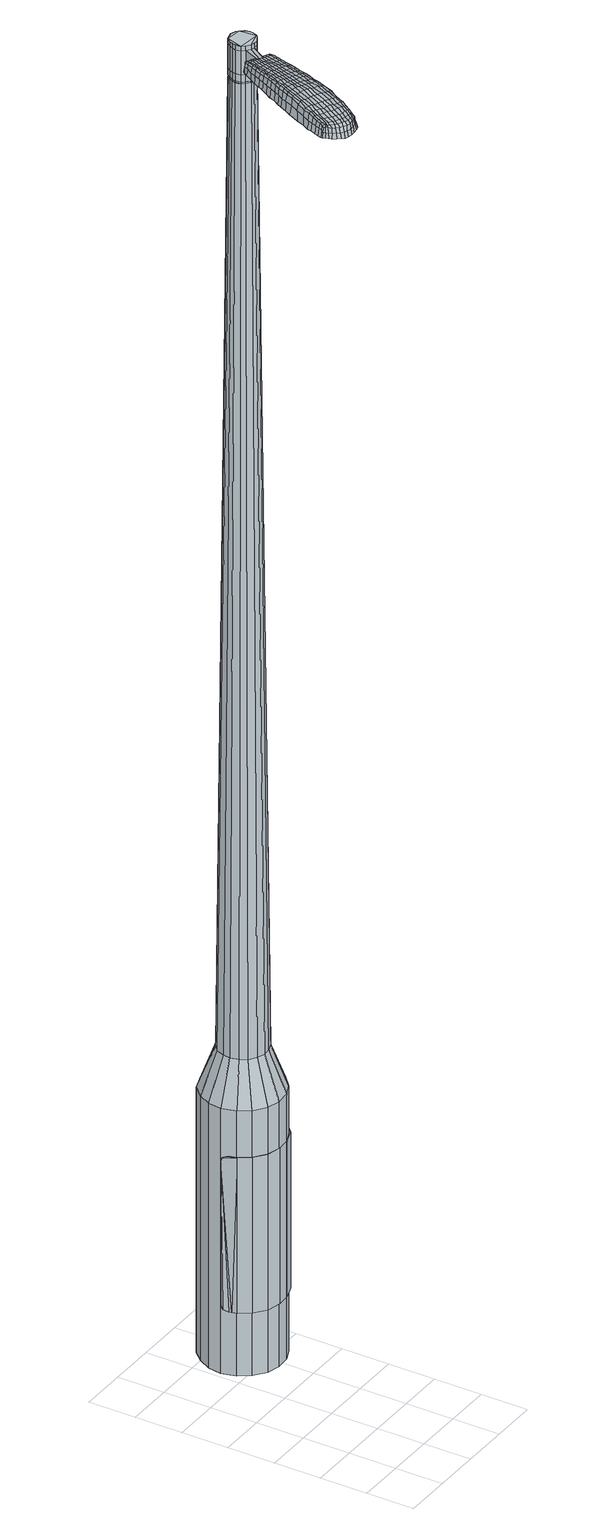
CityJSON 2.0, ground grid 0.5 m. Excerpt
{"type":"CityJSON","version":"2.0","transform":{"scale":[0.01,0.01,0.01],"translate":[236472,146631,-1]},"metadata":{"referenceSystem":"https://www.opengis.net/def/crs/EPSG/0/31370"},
"CityObjects":{
"object1":{"type":"GenericCityObject","attributes":{"cluster":518,"mean_distance_to_centroid":0.0949,"new_centroid_x":236472.98,"new_centroid_y":146633.28,"mean_distance_to_camera":7.03,"H1":21.73,"H2":61.07,"Z_final":113.02,"cluster2":-1,"proj_x":236467.2,"proj_y":146630.41,"id_line":33892,"bearing_l":333.64,"distance":6.45,"orientation":"right","G_obj":243.64},"geometry":[{"type":"MultiSurface","lod":"2","boundaries":[[[0,1,2,3]],[[1,4,5,2]],[[4,6,7,5]],[[6,8,9,7]],[[8,10,11,9]],[[10,12,13,11]],[[12,14,15,13]],[[14,16,17,15]],[[16,18,19,17]],[[18,20,21,19]],[[20,22,23,21]],[[22,24,25,23]],[[24,26,27,25]],[[26,28,29,27]],[[28,30,31,29]],[[30,32,33,31]],[[32,34,35,33]],[[34,0,3,35]],[[36,37,38,39]],[[38,40,41,42]],[[41,43,42]],[[42,44,45,46]],[[45,47,46]],[[46,48,49,50]],[[49,51,50]],[[42,46,50,38]],[[50,52,39,38]],[[53,36,39]],[[2,5,7,35]],[[7,9,11,15]],[[11,13,15]],[[15,17,19,23]],[[19,21,23]],[[23,25,27,31]],[[27,29,31]],[[15,23,31,7]],[[31,33,35,7]],[[3,2,35]],[[1,0,54,55]],[[0,34,56,54]],[[34,32,57,56]],[[32,30,58,57]],[[30,28,59,58]],[[28,26,60,59]],[[26,24,61,60]],[[24,22,62,61]],[[22,20,63,62]],[[20,18,64,63]],[[18,16,65,64]],[[16,14,66,65]],[[14,12,67,66]],[[12,10,68,67]],[[10,8,69,68]],[[8,6,70,69]],[[6,4,71,70]],[[4,1,55,71]],[[55,54,72,73]],[[54,56,74,72]],[[56,57,75,74]],[[57,58,76,75]],[[58,59,77,76]],[[59,60,78,77]],[[60,61,79,78]],[[61,62,80,79]],[[62,63,81,80]],[[63,64,82,81]],[[64,65,83,82]],[[65,66,84,83]],[[66,67,85,84]],[[67,68,86,85]],[[68,69,87,86]],[[69,70,88,87]],[[70,71,89,88]],[[71,55,73,89]],[[90,91,92,73]],[[93,94,91,90]],[[95,96,94,93]],[[97,98,96,95]],[[99,100,98,97]],[[101,102,100,99]],[[79,103,102,101]],[[104,105,103,79]],[[106,107,105,104]],[[108,109,107,106]],[[110,111,109,108]],[[84,112,111,110]],[[113,114,112,84]],[[86,115,114,113]],[[87,116,115,86]],[[117,118,116,87]],[[119,120,118,117]],[[73,92,120,119]],[[121,122,123,124]],[[125,121,124,126]],[[127,125,126,128]],[[129,127,128,130]],[[131,129,130,132]],[[133,131,132,134]],[[135,133,134,136]],[[137,135,136,138]],[[139,137,138,140]],[[141,139,140,142]],[[143,141,142,144]],[[145,143,144,146]],[[147,145,146,148]],[[149,147,148,150]],[[151,149,150,152]],[[153,151,152,154]],[[72,90,73]],[[72,74,93,90]],[[74,75,95,93]],[[75,76,97,95]],[[76,77,99,97]],[[77,78,101,99]],[[78,79,101]],[[80,104,79]],[[80,81,106,104]],[[81,82,108,106]],[[82,83,110,108]],[[83,84,110]],[[85,113,84]],[[85,86,113]],[[88,117,87]],[[88,89,119,117]],[[89,73,119]],[[155,92,91]],[[156,120,92]],[[156,157,118,120]],[[157,116,118]],[[158,114,115]],[[158,112,114]],[[159,111,112]],[[159,160,109,111]],[[160,161,107,109]],[[161,162,105,107]],[[162,103,105]],[[163,102,103]],[[163,164,100,102]],[[164,165,98,100]],[[165,166,96,98]],[[166,167,94,96]],[[167,155,91,94]],[[39,52,153,168]],[[92,155,169,154]],[[53,39,168,122]],[[155,167,123,169]],[[36,53,122,121]],[[167,166,124,123]],[[37,36,121,125]],[[166,165,126,124]],[[38,37,125,127]],[[165,164,128,126]],[[40,38,127,129]],[[164,163,130,128]],[[41,40,129,131]],[[163,103,132,130]],[[43,41,131,133]],[[103,162,134,132]],[[42,43,133,135]],[[162,161,136,134]],[[44,42,135,137]],[[161,160,138,136]],[[45,44,137,139]],[[160,159,140,138]],[[47,45,139,141]],[[159,112,142,140]],[[46,47,141,143]],[[112,158,144,142]],[[48,46,143,145]],[[158,115,146,144]],[[49,48,145,147]],[[115,116,148,146]],[[51,49,147,149]],[[116,157,150,148]],[[50,51,149,151]],[[157,156,152,150]],[[52,50,151,153]],[[156,92,154,152]],[[153,154,170,171]],[[154,169,172,170]],[[169,123,173,172]],[[123,122,174,173]],[[122,168,175,174]],[[168,153,171,175]],[[176,177,178,179]],[[180,176,179,181]],[[176,180,182,183]],[[177,176,183,184]],[[185,186,187,188]],[[189,185,188,190]],[[185,189,191,192]],[[186,185,192,193]],[[194,195,196,197]],[[198,194,197,199]],[[194,198,200,201]],[[195,194,201,202]],[[203,204,205,206]],[[207,203,206,208]],[[203,207,209,210]],[[204,203,210,211]],[[212,213,214,215]],[[216,212,215,217]],[[212,216,218,219]],[[213,212,219,220]],[[221,222,223,224]],[[225,221,224,226]],[[221,225,227,228]],[[222,221,228,229]],[[230,231,232,233]],[[222,230,233,223]],[[230,222,229,234]],[[231,230,234,235]],[[236,237,238,239]],[[231,236,239,232]],[[236,231,235,240]],[[237,236,240,241]],[[242,180,181,243]],[[237,242,243,238]],[[242,237,241,244]],[[180,242,244,182]],[[245,246,247,248]],[[249,245,248,250]],[[245,249,251,252]],[[246,245,252,253]],[[254,255,256,257]],[[246,254,257,247]],[[254,246,253,258]],[[255,254,258,259]],[[260,261,262,263]],[[255,260,263,256]],[[260,255,259,264]],[[261,260,264,265]],[[266,267,268,269]],[[261,266,269,262]],[[266,261,265,270]],[[267,266,270,271]],[[272,177,184,273]],[[267,272,273,268]],[[272,267,271,274]],[[177,272,274,178]],[[275,276,277,278]],[[279,275,278,280]],[[275,279,281,282]],[[276,275,282,283]],[[284,285,286,287]],[[276,284,287,277]],[[284,276,283,288]],[[285,284,288,289]],[[290,291,292,293]],[[285,290,293,286]],[[290,285,289,294]],[[291,290,294,295]],[[296,189,190,297]],[[291,296,297,292]],[[296,291,295,298]],[[189,296,298,191]],[[299,300,301,302]],[[303,299,302,304]],[[299,303,305,306]],[[300,299,306,307]],[[308,309,310,311]],[[300,308,311,301]],[[308,300,307,312]],[[309,308,312,313]],[[314,315,316,317]],[[309,314,317,310]],[[314,309,313,318]],[[315,314,318,319]],[[320,321,322,323]],[[315,320,323,316]],[[320,315,319,324]],[[321,320,324,325]],[[326,186,193,327]],[[321,326,327,322]],[[326,321,325,328]],[[186,326,328,187]],[[329,215,214,330]],[[331,329,330,332]],[[329,331,333,334]],[[215,329,334,217]],[[335,331,332,336]],[[337,335,336,338]],[[335,337,339,340]],[[331,335,340,333]],[[341,337,338,342]],[[343,341,342,344]],[[341,343,345,346]],[[337,341,346,339]],[[347,343,344,348]],[[349,347,348,350]],[[347,349,351,352]],[[343,347,352,345]],[[353,349,350,354]],[[204,353,354,205]],[[353,204,211,355]],[[349,353,355,351]],[[356,357,202,201]],[[358,356,201,200]],[[356,358,359,360]],[[357,356,360,361]],[[362,363,361,360]],[[364,362,360,359]],[[362,364,365,366]],[[363,362,366,367]],[[368,369,367,366]],[[370,368,366,365]],[[368,370,371,372]],[[369,368,372,373]],[[374,375,373,372]],[[376,374,372,371]],[[374,376,209,207]],[[375,374,207,208]],[[377,378,379,380]],[[279,377,380,281]],[[377,279,280,381]],[[378,377,381,382]],[[383,198,199,384]],[[378,383,384,379]],[[383,378,382,385]],[[198,383,385,200]],[[386,387,388,389]],[[225,386,389,227]],[[386,225,226,390]],[[387,386,390,391]],[[392,393,394,395]],[[387,392,395,388]],[[392,387,391,396]],[[393,392,396,397]],[[398,195,202,399]],[[393,398,399,394]],[[398,393,397,400]],[[195,398,400,196]],[[401,402,403,404]],[[183,401,404,184]],[[401,183,182,405]],[[402,401,405,406]],[[407,408,409,410]],[[402,407,410,403]],[[407,402,406,411]],[[408,407,411,412]],[[413,206,205,414]],[[408,413,414,409]],[[413,408,412,415]],[[206,413,415,208]],[[416,417,418,419]],[[188,416,419,190]],[[416,188,187,420]],[[417,416,420,421]],[[422,210,209,423]],[[417,422,423,418]],[[422,417,421,424]],[[210,422,424,211]],[[425,426,427,428]],[[303,425,428,305]],[[425,303,304,429]],[[426,425,429,430]],[[431,216,217,432]],[[426,431,432,427]],[[431,426,430,433]],[[216,431,433,218]],[[434,435,436,437]],[[249,434,437,251]],[[434,249,250,438]],[[435,434,438,439]],[[440,441,442,443]],[[435,440,443,436]],[[440,435,439,444]],[[441,440,444,445]],[[446,213,220,447]],[[441,446,447,442]],[[446,441,445,448]],[[213,446,448,214]],[[449,450,439,438]],[[248,449,438,250]],[[449,248,247,451]],[[450,449,451,452]],[[453,454,445,444]],[[450,453,444,439]],[[453,450,452,455]],[[454,453,455,456]],[[457,330,214,448]],[[454,457,448,445]],[[457,454,456,458]],[[330,457,458,332]],[[459,460,461,462]],[[306,459,462,307]],[[459,306,305,428]],[[460,459,428,427]],[[463,334,333,464]],[[460,463,464,461]],[[463,460,427,432]],[[334,463,432,217]],[[465,466,452,451]],[[257,465,451,247]],[[465,257,256,467]],[[466,465,467,468]],[[469,470,456,455]],[[466,469,455,452]],[[469,466,468,471]],[[470,469,471,472]],[[473,336,332,458]],[[470,473,458,456]],[[473,470,472,474]],[[336,473,474,338]],[[475,476,477,478]],[[312,475,478,313]],[[475,312,307,462]],[[476,475,462,461]],[[479,340,339,480]],[[476,479,480,477]],[[479,476,461,464]],[[340,479,464,333]],[[481,482,468,467]],[[263,481,467,256]],[[481,263,262,483]],[[482,481,483,484]],[[485,486,472,471]],[[482,485,471,468]],[[485,482,484,487]],[[486,485,487,488]],[[489,342,338,474]],[[486,489,474,472]],[[489,486,488,490]],[[342,489,490,344]],[[491,492,493,494]],[[318,491,494,319]],[[491,318,313,478]],[[492,491,478,477]],[[495,346,345,496]],[[492,495,496,493]],[[495,492,477,480]],[[346,495,480,339]],[[497,498,484,483]],[[269,497,483,262]],[[497,269,268,499]],[[498,497,499,500]],[[501,502,488,487]],[[498,501,487,484]],[[501,498,500,503]],[[502,501,503,504]],[[505,348,344,490]],[[502,505,490,488]],[[505,502,504,506]],[[348,505,506,350]],[[507,508,509,510]],[[324,507,510,325]],[[507,324,319,494]],[[508,507,494,493]],[[511,352,351,512]],[[508,511,512,509]],[[511,508,493,496]],[[352,511,496,345]],[[513,514,500,499]],[[273,513,499,268]],[[513,273,184,404]],[[514,513,404,403]],[[515,516,504,503]],[[514,515,503,500]],[[515,514,403,410]],[[516,515,410,409]],[[517,354,350,506]],[[516,517,506,504]],[[517,516,409,414]],[[354,517,414,205]],[[518,519,421,420]],[[328,518,420,187]],[[518,328,325,510]],[[519,518,510,509]],[[520,355,211,424]],[[519,520,424,421]],[[520,519,509,512]],[[355,520,512,351]],[[521,522,382,381]],[[278,521,381,280]],[[521,278,277,523]],[[522,521,523,524]],[[525,358,200,385]],[[522,525,385,382]],[[525,522,524,526]],[[358,525,526,359]],[[527,528,529,530]],[[228,527,530,229]],[[527,228,227,389]],[[528,527,389,388]],[[531,532,533,534]],[[528,531,534,529]],[[531,528,388,395]],[[532,531,395,394]],[[535,357,361,536]],[[532,535,536,533]],[[535,532,394,399]],[[357,535,399,202]],[[537,538,524,523]],[[287,537,523,277]],[[537,287,286,539]],[[538,537,539,540]],[[541,364,359,526]],[[538,541,526,524]],[[541,538,540,542]],[[364,541,542,365]],[[543,544,545,546]],[[234,543,546,235]],[[543,234,229,530]],[[544,543,530,529]],[[547,548,549,550]],[[544,547,550,545]],[[547,544,529,534]],[[548,547,534,533]],[[551,363,367,552]],[[548,551,552,549]],[[551,548,533,536]],[[363,551,536,361]],[[553,554,540,539]],[[293,553,539,286]],[[553,293,292,555]],[[554,553,555,556]],[[557,370,365,542]],[[554,557,542,540]],[[557,554,556,558]],[[370,557,558,371]],[[559,560,561,562]],[[240,559,562,241]],[[559,240,235,546]],[[560,559,546,545]],[[563,564,565,566]],[[560,563,566,561]],[[563,560,545,550]],[[564,563,550,549]],[[567,369,373,568]],[[564,567,568,565]],[[567,564,549,552]],[[369,567,552,367]],[[569,570,556,555]],[[297,569,555,292]],[[569,297,190,419]],[[570,569,419,418]],[[571,376,371,558]],[[570,571,558,556]],[[571,570,418,423]],[[376,571,423,209]],[[572,573,406,405]],[[244,572,405,182]],[[572,244,241,562]],[[573,572,562,561]],[[574,575,412,411]],[[573,574,411,406]],[[574,573,561,566]],[[575,574,566,565]],[[576,375,208,415]],[[575,576,415,412]],[[576,575,565,568]],[[375,576,568,373]],[[577,578,579,580]],[[580,579,581,582]],[[583,581,579,584]],[[584,579,578,585]],[[586,587,588,589]],[[589,588,590,591]],[[592,590,588,593]],[[593,588,587,594]],[[595,596,597,598]],[[598,597,599,600]],[[601,599,597,602]],[[602,597,596,603]],[[604,605,606,607]],[[607,606,608,609]],[[610,608,606,611]],[[611,606,605,612]],[[613,614,615,616]],[[616,615,617,618]],[[619,617,615,620]],[[620,615,614,621]],[[622,623,624,625]],[[625,624,626,627]],[[628,626,624,629]],[[629,624,623,630]],[[631,632,633,634]],[[634,633,623,622]],[[630,623,633,635]],[[635,633,632,636]],[[637,638,639,640]],[[640,639,632,631]],[[636,632,639,641]],[[641,639,638,642]],[[582,581,643,644]],[[644,643,638,637]],[[642,638,643,645]],[[645,643,581,583]],[[646,647,648,649]],[[649,648,650,651]],[[652,650,648,653]],[[653,648,647,654]],[[655,656,657,658]],[[658,657,647,646]],[[654,647,657,659]],[[659,657,656,660]],[[661,662,663,664]],[[664,663,656,655]],[[660,656,663,665]],[[665,663,662,666]],[[667,668,669,670]],[[670,669,662,661]],[[666,662,669,671]],[[671,669,668,672]],[[585,578,673,674]],[[674,673,668,667]],[[672,668,673,675]],[[675,673,578,577]],[[676,677,678,679]],[[679,678,680,681]],[[682,680,678,683]],[[683,678,677,684]],[[685,686,687,688]],[[688,687,677,676]],[[684,677,687,689]],[[689,687,686,690]],[[691,692,693,694]],[[694,693,686,685]],[[690,686,693,695]],[[695,693,692,696]],[[591,590,697,698]],[[698,697,692,691]],[[696,692,697,699]],[[699,697,590,592]],[[700,701,702,703]],[[703,702,704,705]],[[706,704,702,707]],[[707,702,701,708]],[[709,710,711,712]],[[712,711,701,700]],[[708,701,711,713]],[[713,711,710,714]],[[715,716,717,718]],[[718,717,710,709]],[[714,710,717,719]],[[719,717,716,720]],[[721,722,723,724]],[[724,723,716,715]],[[720,716,723,725]],[[725,723,722,726]],[[594,587,727,728]],[[728,727,722,721]],[[726,722,727,729]],[[729,727,587,586]],[[613,616,730,731]],[[731,730,732,733]],[[734,732,730,735]],[[735,730,616,618]],[[733,732,736,737]],[[737,736,738,739]],[[740,738,736,741]],[[741,736,732,734]],[[739,738,742,743]],[[743,742,744,745]],[[746,744,742,747]],[[747,742,738,740]],[[745,744,748,749]],[[749,748,750,751]],[[752,750,748,753]],[[753,748,744,746]],[[751,750,754,755]],[[755,754,605,604]],[[612,605,754,756]],[[756,754,750,752]],[[603,757,758,602]],[[602,758,759,601]],[[760,759,758,761]],[[761,758,757,762]],[[762,763,764,761]],[[761,764,765,760]],[[766,765,764,767]],[[767,764,763,768]],[[768,769,770,767]],[[767,770,771,766]],[[772,771,770,773]],[[773,770,769,774]],[[774,775,776,773]],[[773,776,777,772]],[[610,777,776,608]],[[608,776,775,609]],[[778,779,780,781]],[[781,780,680,682]],[[681,680,780,782]],[[782,780,779,783]],[[600,599,784,785]],[[785,784,779,778]],[[783,779,784,786]],[[786,784,599,601]],[[787,788,789,790]],[[790,789,626,628]],[[627,626,789,791]],[[791,789,788,792]],[[793,794,795,796]],[[796,795,788,787]],[[792,788,795,797]],[[797,795,794,798]],[[603,596,799,800]],[[800,799,794,793]],[[798,794,799,801]],[[801,799,596,595]],[[802,803,804,805]],[[805,804,584,585]],[[583,584,804,806]],[[806,804,803,807]],[[808,809,810,811]],[[811,810,803,802]],[[807,803,810,812]],[[812,810,809,813]],[[604,607,814,815]],[[815,814,809,808]],[[813,809,814,816]],[[816,814,607,609]],[[817,818,819,820]],[[820,819,589,591]],[[586,589,819,821]],[[821,819,818,822]],[[610,611,823,824]],[[824,823,818,817]],[[822,818,823,825]],[[825,823,611,612]],[[826,827,828,829]],[[829,828,704,706]],[[704,828,705]],[[705,828,827,830]],[[618,617,831,832]],[[832,831,827,826]],[[830,827,831,833]],[[833,831,617,619]],[[834,835,836,652]],[[836,650,652]],[[651,650,836,837]],[[837,836,835,838]],[[839,840,841,842]],[[842,841,835,834]],[[838,835,841,843]],[[843,841,840,844]],[[621,614,845,846]],[[846,845,840,839]],[[844,840,845,847]],[[847,845,614,613]],[[838,848,849,837]],[[837,849,649,651]],[[646,649,849,850]],[[850,849,848,851]],[[844,852,853,843]],[[843,853,848,838]],[[851,848,853,854]],[[854,853,852,855]],[[613,731,856,847]],[[847,856,852,844]],[[855,852,856,857]],[[857,856,731,733]],[[858,859,860,861]],[[861,860,707,708]],[[706,707,860,829]],[[829,860,859,826]],[[734,735,862,863]],[[863,862,859,858]],[[826,859,862,832]],[[832,862,735,618]],[[851,864,865,850]],[[850,865,658,646]],[[655,658,865,866]],[[866,865,864,867]],[[855,868,869,854]],[[854,869,864,851]],[[867,864,869,870]],[[870,869,868,871]],[[733,737,872,857]],[[857,872,868,855]],[[871,868,872,873]],[[873,872,737,739]],[[874,875,876,877]],[[877,876,713,714]],[[708,713,876,861]],[[861,876,875,858]],[[740,741,878,879]],[[879,878,875,874]],[[858,875,878,863]],[[863,878,741,734]],[[867,880,881,866]],[[866,881,664,655]],[[661,664,881,882]],[[882,881,880,883]],[[871,884,885,870]],[[870,885,880,867]],[[883,880,885,886]],[[886,885,884,887]],[[739,743,888,873]],[[873,888,884,871]],[[887,884,888,889]],[[889,888,743,745]],[[890,891,892,893]],[[893,892,719,720]],[[714,719,892,877]],[[877,892,891,874]],[[746,747,894,895]],[[895,894,891,890]],[[874,891,894,879]],[[879,894,747,740]],[[883,896,897,882]],[[882,897,670,661]],[[667,670,897,898]],[[898,897,896,899]],[[887,900,901,886]],[[886,901,896,883]],[[899,896,901,902]],[[902,901,900,903]],[[745,749,904,889]],[[889,904,900,887]],[[903,900,904,905]],[[905,904,749,751]],[[906,907,908,909]],[[909,908,725,726]],[[720,725,908,893]],[[893,908,907,890]],[[752,753,910,911]],[[911,910,907,906]],[[890,907,910,895]],[[895,910,753,746]],[[899,912,913,898]],[[898,913,674,667]],[[585,674,913,805]],[[805,913,912,802]],[[903,914,915,902]],[[902,915,912,899]],[[802,912,915,811]],[[811,915,914,808]],[[751,755,916,905]],[[905,916,914,903]],[[808,914,916,815]],[[815,916,755,604]],[[822,917,918,821]],[[821,918,729,586]],[[726,729,918,909]],[[909,918,917,906]],[[612,756,919,825]],[[825,919,917,822]],[[906,917,919,911]],[[911,919,756,752]],[[783,920,921,782]],[[782,921,679,681]],[[676,679,921,922]],[[922,921,920,923]],[[601,759,924,786]],[[786,924,920,783]],[[923,920,924,925]],[[925,924,759,760]],[[926,927,928,929]],[[929,928,629,630]],[[628,629,928,790]],[[790,928,927,787]],[[930,931,932,933]],[[933,932,927,926]],[[787,927,932,796]],[[796,932,931,793]],[[762,757,934,935]],[[935,934,931,930]],[[793,931,934,800]],[[800,934,757,603]],[[923,936,937,922]],[[922,937,688,676]],[[685,688,937,938]],[[938,937,936,939]],[[760,765,940,925]],[[925,940,936,923]],[[939,936,940,941]],[[941,940,765,766]],[[942,943,944,945]],[[945,944,635,636]],[[630,635,944,929]],[[929,944,943,926]],[[946,947,948,949]],[[949,948,943,942]],[[926,943,948,933]],[[933,948,947,930]],[[768,763,950,951]],[[951,950,947,946]],[[930,947,950,935]],[[935,950,763,762]],[[939,952,953,938]],[[938,953,694,685]],[[691,694,953,954]],[[954,953,952,955]],[[766,771,956,941]],[[941,956,952,939]],[[955,952,956,957]],[[957,956,771,772]],[[958,959,960,961]],[[961,960,641,642]],[[636,641,960,945]],[[945,960,959,942]],[[962,963,964,965]],[[965,964,959,958]],[[942,959,964,949]],[[949,964,963,946]],[[774,769,966,967]],[[967,966,963,962]],[[946,963,966,951]],[[951,966,769,768]],[[955,968,969,954]],[[954,969,698,691]],[[591,698,969,820]],[[820,969,968,817]],[[772,777,970,957]],[[957,970,968,955]],[[817,968,970,824]],[[824,970,777,610]],[[807,971,972,806]],[[806,972,645,583]],[[642,645,972,961]],[[961,972,971,958]],[[813,973,974,812]],[[812,974,971,807]],[[958,971,974,965]],[[965,974,973,962]],[[609,775,975,816]],[[816,975,973,813]],[[962,973,975,967]],[[967,975,775,774]],[[577,580,179,178]],[[580,582,181,179]],[[592,593,192,191]],[[593,594,193,192]],[[595,598,197,196]],[[598,600,199,197]],[[619,620,219,218]],[[620,621,220,219]],[[622,625,224,223]],[[625,627,226,224]],[[631,634,233,232]],[[634,622,223,233]],[[637,640,239,238]],[[640,631,232,239]],[[582,644,243,181]],[[644,637,238,243]],[[652,653,252,251]],[[653,654,253,252]],[[654,659,258,253]],[[659,660,259,258]],[[660,665,264,259]],[[665,666,265,264]],[[666,671,270,265]],[[671,672,271,270]],[[672,675,274,271]],[[675,577,178,274]],[[682,683,282,281]],[[683,684,283,282]],[[684,689,288,283]],[[689,690,289,288]],[[690,695,294,289]],[[695,696,295,294]],[[696,699,298,295]],[[699,592,191,298]],[[700,703,302,301]],[[703,705,304,302]],[[709,712,311,310]],[[712,700,301,311]],[[715,718,317,316]],[[718,709,310,317]],[[721,724,323,322]],[[724,715,316,323]],[[594,728,327,193]],[[728,721,322,327]],[[778,781,380,379]],[[781,682,281,380]],[[600,785,384,199]],[[785,778,379,384]],[[627,791,390,226]],[[791,792,391,390]],[[792,797,396,391]],[[797,798,397,396]],[[798,801,400,397]],[[801,595,196,400]],[[705,429,304]],[[705,830,430,429]],[[830,833,433,430]],[[833,619,218,433]],[[834,652,437,436]],[[652,251,437]],[[839,842,443,442]],[[842,834,436,443]],[[621,846,447,220]],[[846,839,442,447]],[[976,977,978,979]],[[980,981,979,978]],[[982,983,984,985]],[[986,987,988,989]],[[977,990,991,978]],[[992,980,978,991]],[[993,982,985,994]],[[995,996,987,986]],[[990,997,998,991]],[[998,999,992,991]],[[1000,993,994,1001]],[[1002,996,995,1003]],[[997,1004,1005,998]],[[1005,1006,999,998]],[[1007,1000,1001,1008]],[[1009,1002,1003,1010]],[[1011,1012,1013,1014]],[[1015,1016,1012,1011]],[[1015,1017,1018,1016]],[[1017,1019,1020,1018]],[[1021,1022,1023,1024]],[[1025,1026,1022,1021]],[[1027,1028,1026,1025]],[[1029,1030,1028,1027]],[[1024,1013,1012,1021]],[[1021,1012,1016,1025]],[[1016,1018,1027,1025]],[[1018,1020,1029,1027]],[[985,984,981,980]],[[994,985,980,992]],[[999,1001,994,992]],[[1006,1008,1001,999]],[[986,989,983,982]],[[995,986,982,993]],[[1003,995,993,1000]],[[1010,1003,1000,1007]],[[987,1011,1014,988]],[[996,1015,1011,987]],[[1017,1015,996,1002]],[[1019,1017,1002,1009]],[[1031,1032,1033,1034]],[[1033,1035,1036,1037]],[[1033,1037,1038,1039]],[[1033,1039,1034]],[[1040,1031,1034,1041]],[[1042,1041,1034,1043]],[[1044,1043,1034]],[[1045,1033,1032,1046]],[[1047,1045,1046,1048]],[[1049,1047,1048,1050]],[[1051,1049,1050,1052]],[[1053,1051,1052,1054]],[[1054,1055,1056,1057]],[[1054,1057,1058,1059]],[[1054,1059,1060,1061]],[[1060,1062,1063,1064]],[[1060,1064,1065,1066]],[[1060,1066,1061]],[[1054,1061,1053]],[[1067,1068,1032,1031]],[[1069,1070,1035,1033]],[[1071,1072,1044,1034]],[[1068,1073,1046,1032]],[[1074,1069,1033,1045]],[[1073,1075,1048,1046]],[[1076,1074,1045,1047]],[[1075,1077,1050,1048]],[[1078,1076,1047,1049]],[[1077,1079,1052,1050]],[[1080,1078,1049,1051]],[[1079,1081,1054,1052]],[[1082,1080,1051,1053]],[[1081,1083,1055,1054]],[[1084,1085,1062,1060]],[[1086,1082,1053,1061]],[[1056,1055,1083,1087]],[[1057,1056,1087,1088]],[[1058,1057,1088,1089]],[[1059,1058,1089,1090]],[[1060,1059,1090,1084]],[[1091,1067,1031,1040]],[[1092,1091,1040,1041]],[[1093,1092,1041,1042]],[[1094,1093,1042,1043]],[[1072,1094,1043,1044]],[[1036,1035,1070,1095]],[[1063,1062,1085,1096]],[[1037,1036,1095,1097]],[[1038,1037,1097,1098]],[[1039,1038,1098,1099]],[[1034,1039,1099,1071]],[[1064,1063,1096,1100]],[[1065,1064,1100,1101]],[[1066,1065,1101,1102]],[[1061,1066,1102,1086]]]}]}
},
"vertices":[
[80,187,384],[68,196,384],[68,196,96],[80,187,96],[60,208,384],[60,208,96],[56,223,384],[56,223,96],[58,237,384],[58,237,96],[65,250,384],[65,250,96],[75,261,384],[75,261,96],[89,266,384],[89,266,96],[103,267,384],[103,267,96],[118,263,384],[118,263,96],[129,255,384],[129,255,96],[137,242,384],[137,242,96],[141,228,384],[141,228,96],[139,213,384],[139,213,96],[133,200,384],[133,200,96],[122,190,384],[122,190,96],[109,184,384],[109,184,96],[94,183,384],[94,183,96],[102,212,1524],[106,214,1524],[110,217,1524],[93,213,1524],[112,222,1524],[112,226,1524],[108,235,1524],[111,231,1524],[105,237,1524],[100,239,1524],[91,237,1524],[96,238,1524],[88,233,1524],[86,229,1524],[86,220,1524],[85,225,1524],[89,216,1524],[97,212,1524],[88,203,429],[80,208,429],[96,200,429],[105,201,429],[113,204,429],[119,210,429],[123,218,429],[124,227,429],[122,235,429],[117,243,429],[110,248,429],[102,250,429],[93,250,429],[85,246,429],[78,240,429],[75,232,429],[74,224,429],[76,215,429],[93,213,1483],[89,216,1483],[97,212,1483],[102,212,1483],[106,214,1483],[110,217,1483],[112,222,1483],[112,226,1483],[111,231,1483],[108,235,1483],[105,237,1483],[100,239,1483],[96,238,1483],[91,237,1483],[88,233,1483],[86,229,1483],[85,225,1483],[86,220,1483],[93,214,1483],[93,214,1485],[89,216,1485],[97,213,1483],[97,213,1485],[102,213,1483],[102,213,1485],[106,215,1483],[106,215,1485],[109,218,1483],[109,218,1485],[111,222,1483],[111,222,1485],[112,226,1485],[110,231,1483],[110,231,1485],[108,234,1483],[108,234,1485],[104,237,1483],[104,237,1485],[100,238,1483],[100,238,1485],[96,238,1485],[92,236,1483],[92,236,1485],[88,233,1485],[86,229,1485],[86,225,1483],[86,225,1485],[87,220,1483],[87,220,1485],[102,212,1519],[97,212,1519],[97,212,1493],[102,212,1493],[106,214,1519],[106,214,1493],[110,217,1519],[110,217,1493],[112,222,1519],[112,222,1493],[112,226,1519],[112,226,1493],[111,231,1519],[111,231,1493],[108,235,1519],[108,235,1493],[105,237,1519],[105,237,1493],[100,239,1519],[100,239,1493],[96,238,1519],[96,238,1493],[91,237,1519],[91,237,1493],[88,233,1519],[88,233,1493],[86,229,1519],[86,229,1493],[85,225,1519],[85,225,1493],[86,220,1519],[86,220,1493],[89,216,1519],[89,216,1493],[93,213,1485],[86,220,1485],[85,225,1485],[91,237,1485],[100,239,1485],[105,237,1485],[108,235,1485],[111,231,1485],[112,222,1485],[110,217,1485],[106,214,1485],[102,212,1485],[97,212,1485],[93,213,1519],[93,213,1493],[82,198,1513],[82,198,1518],[84,197,1513],[87,195,1513],[87,195,1518],[84,197,1518],[34,139,1519],[37,145,1518],[36,145,1509],[32,138,1510],[30,131,1519],[28,131,1510],[32,131,1526],[36,139,1525],[39,145,1525],[68,122,1519],[71,128,1518],[70,130,1525],[68,123,1525],[65,114,1519],[64,115,1526],[66,112,1510],[69,120,1510],[72,126,1509],[20,64,1519],[17,65,1519],[16,64,1513],[20,63,1513],[24,63,1519],[24,62,1513],[25,64,1524],[21,65,1524],[18,67,1524],[53,130,1530],[56,137,1529],[53,138,1529],[50,132,1530],[49,122,1531],[46,123,1531],[52,120,1530],[56,128,1530],[60,135,1529],[89,202,1512],[86,204,1512],[86,203,1517],[88,201,1517],[91,201,1512],[91,200,1517],[91,200,1506],[88,202,1506],[86,203,1506],[9,85,1519],[10,88,1519],[8,88,1512],[7,85,1512],[8,83,1518],[7,83,1512],[9,83,1522],[10,85,1523],[11,88,1524],[12,93,1519],[14,98,1519],[12,98,1512],[10,93,1512],[13,93,1524],[15,98,1525],[16,104,1519],[20,111,1519],[18,110,1511],[14,103,1511],[18,104,1526],[21,111,1526],[25,121,1519],[23,120,1510],[26,121,1526],[71,203,1513],[67,197,1513],[68,197,1518],[72,203,1517],[74,208,1512],[74,207,1516],[72,207,1506],[69,203,1507],[65,196,1507],[63,190,1514],[59,183,1515],[61,184,1520],[64,190,1519],[61,190,1507],[58,183,1507],[56,177,1515],[52,171,1516],[54,171,1522],[57,177,1521],[54,177,1508],[50,170,1508],[48,164,1517],[45,158,1517],[46,158,1524],[50,164,1523],[46,164,1508],[43,157,1509],[41,151,1518],[43,152,1524],[39,151,1509],[41,69,1519],[42,71,1519],[41,72,1524],[40,69,1523],[39,67,1518],[39,68,1522],[40,65,1512],[41,67,1512],[43,70,1512],[45,76,1519],[48,80,1519],[47,82,1525],[44,77,1524],[46,74,1512],[49,79,1512],[51,86,1519],[55,93,1519],[54,94,1526],[50,87,1526],[52,84,1511],[55,91,1511],[60,103,1519],[59,105,1526],[61,101,1510],[98,189,1513],[95,183,1513],[95,181,1507],[98,188,1507],[100,195,1512],[100,194,1506],[98,194,1516],[97,191,1517],[94,184,1518],[92,176,1514],[89,169,1515],[90,167,1507],[92,174,1507],[91,177,1519],[88,170,1520],[86,162,1515],[83,155,1516],[84,153,1508],[87,160,1508],[85,163,1521],[82,156,1522],[80,148,1517],[77,141,1517],[78,140,1509],[81,146,1508],[79,150,1523],[76,143,1524],[74,135,1518],[75,133,1509],[73,136,1524],[86,197,1519],[83,198,1519],[82,190,1520],[80,191,1520],[85,189,1520],[88,195,1519],[79,183,1522],[77,184,1522],[76,176,1523],[73,178,1523],[79,175,1523],[82,182,1521],[73,170,1524],[70,171,1524],[69,163,1525],[67,164,1525],[72,162,1525],[75,168,1524],[66,156,1526],[63,158,1526],[63,150,1527],[60,151,1527],[66,148,1527],[69,155,1526],[59,143,1528],[57,145,1528],[63,142,1528],[22,68,1527],[19,69,1527],[26,67,1526],[28,71,1527],[24,72,1528],[21,73,1528],[27,77,1529],[24,79,1529],[31,76,1528],[34,83,1530],[30,84,1530],[27,86,1530],[34,91,1531],[30,92,1531],[37,89,1530],[41,97,1531],[38,99,1531],[34,100,1531],[43,110,1531],[40,112,1531],[47,109,1531],[37,65,1518],[34,64,1519],[35,63,1513],[38,64,1513],[37,67,1523],[34,66,1523],[29,63,1519],[29,62,1513],[30,65,1524],[8,80,1518],[9,78,1518],[10,79,1523],[10,81,1523],[7,80,1513],[8,77,1513],[10,74,1519],[12,71,1519],[12,72,1524],[11,75,1523],[9,74,1513],[11,70,1513],[14,68,1519],[15,69,1524],[14,67,1513],[37,139,1528],[39,138,1528],[42,144,1528],[41,145,1527],[33,131,1528],[35,130,1529],[41,136,1529],[44,135,1530],[48,141,1529],[45,143,1528],[37,128,1529],[40,127,1530],[47,133,1530],[50,140,1529],[43,125,1531],[66,124,1528],[64,125,1529],[60,117,1529],[63,116,1528],[69,131,1527],[67,132,1528],[60,127,1529],[57,118,1530],[63,133,1528],[99,197,1512],[98,198,1512],[97,197,1517],[98,196,1517],[100,196,1506],[98,197,1506],[95,199,1512],[94,198,1517],[95,198,1506],[76,209,1512],[77,208,1512],[76,208,1506],[74,209,1506],[75,208,1517],[77,207,1517],[79,207,1512],[81,206,1512],[81,205,1506],[78,207,1506],[79,206,1517],[81,205,1517],[84,205,1512],[83,204,1506],[83,204,1517],[73,203,1519],[74,202,1519],[69,196,1520],[71,196,1520],[77,201,1519],[79,200,1519],[73,195,1520],[75,193,1520],[81,199,1519],[78,192,1520],[96,191,1519],[94,192,1519],[91,185,1520],[93,184,1520],[91,194,1519],[88,187,1520],[66,190,1521],[67,189,1521],[62,183,1522],[64,182,1522],[69,188,1521],[72,187,1521],[66,181,1522],[68,180,1523],[74,186,1522],[71,179,1523],[90,178,1521],[88,179,1521],[85,172,1522],[87,171,1522],[85,180,1521],[82,173,1522],[59,177,1523],[60,176,1523],[55,170,1524],[57,169,1524],[62,175,1523],[65,174,1524],[59,168,1525],[61,167,1525],[67,172,1524],[64,166,1525],[84,164,1523],[82,165,1523],[79,158,1524],[81,157,1524],[79,167,1524],[76,160,1525],[51,164,1525],[53,163,1525],[48,157,1526],[49,157,1526],[55,162,1526],[58,161,1526],[52,155,1527],[55,154,1527],[61,159,1526],[57,153,1527],[78,151,1525],[76,152,1525],[73,145,1526],[75,144,1526],[73,153,1526],[70,146,1527],[44,151,1527],[46,150,1527],[48,149,1527],[51,148,1528],[54,146,1528],[72,137,1527],[70,138,1527],[67,140,1528],[38,69,1525],[35,68,1525],[40,72,1526],[37,71,1526],[31,67,1526],[33,71,1527],[11,83,1525],[11,81,1525],[13,84,1526],[12,87,1525],[12,78,1525],[14,74,1526],[16,78,1527],[14,81,1526],[16,72,1526],[18,76,1527],[43,76,1526],[40,76,1527],[46,82,1527],[43,82,1528],[36,76,1528],[39,82,1529],[14,91,1526],[15,89,1527],[17,95,1528],[16,97,1527],[16,87,1527],[18,84,1528],[21,90,1529],[19,93,1528],[21,81,1528],[24,88,1530],[49,87,1528],[46,87,1529],[52,95,1528],[50,95,1529],[42,88,1529],[46,96,1530],[19,103,1528],[20,101,1528],[24,108,1529],[22,110,1528],[22,99,1529],[24,96,1530],[28,104,1530],[26,106,1530],[27,94,1530],[31,102,1531],[58,105,1529],[55,106,1529],[51,107,1530],[28,120,1528],[29,119,1529],[31,117,1530],[34,115,1530],[37,114,1531],[37,144,1509],[39,144,1518],[36,138,1518],[34,137,1509],[32,130,1519],[30,130,1510],[33,131,1525],[38,138,1525],[41,144,1525],[69,130,1525],[70,129,1518],[67,122,1518],[66,124,1525],[63,115,1519],[62,116,1525],[64,113,1510],[67,120,1509],[70,127,1509],[18,66,1513],[18,67,1519],[21,66,1519],[21,65,1513],[25,65,1519],[24,64,1513],[25,66,1524],[22,67,1524],[19,68,1524],[53,138,1528],[56,136,1528],[53,130,1529],[50,131,1529],[49,122,1529],[46,123,1529],[52,120,1529],[56,128,1529],[59,135,1528],[85,201,1516],[85,202,1512],[88,200,1512],[87,200,1516],[90,199,1512],[90,198,1516],[90,198,1506],[87,200,1506],[85,201,1506],[10,87,1512],[12,88,1519],[11,85,1518],[9,85,1512],[10,83,1518],[9,83,1512],[11,83,1522],[12,85,1523],[13,88,1523],[14,97,1512],[16,97,1519],[14,92,1519],[12,92,1512],[15,92,1524],[17,97,1525],[19,109,1511],[21,110,1519],[18,103,1519],[16,102,1511],[20,103,1525],[23,110,1526],[26,120,1519],[24,119,1510],[28,120,1526],[70,196,1518],[68,195,1513],[72,202,1513],[73,202,1517],[75,206,1512],[75,205,1515],[74,206,1506],[71,202,1506],[67,195,1507],[62,183,1520],[61,182,1514],[65,189,1514],[66,189,1519],[63,189,1507],[59,182,1507],[55,170,1522],[54,169,1516],[57,176,1515],[59,176,1521],[56,176,1508],[52,169,1508],[48,157,1523],[46,157,1517],[50,163,1516],[52,163,1522],[48,163,1508],[44,156,1508],[43,150,1517],[44,151,1524],[41,150,1509],[40,73,1523],[41,73,1519],[39,70,1518],[38,71,1523],[38,68,1518],[37,69,1522],[39,67,1512],[40,68,1512],[42,71,1512],[45,83,1525],[46,81,1519],[43,77,1519],[43,78,1524],[44,75,1512],[47,80,1512],[52,95,1526],[53,94,1519],[49,87,1519],[48,88,1525],[50,85,1511],[54,92,1511],[58,104,1519],[57,105,1526],[59,102,1510],[93,182,1507],[93,183,1513],[96,190,1513],[96,189,1506],[98,195,1512],[98,194,1506],[97,195,1515],[95,191,1517],[92,184,1518],[88,168,1507],[87,169,1514],[90,176,1514],[91,175,1507],[89,177,1519],[86,171,1520],[82,154,1508],[81,156,1516],[84,162,1515],[85,161,1508],[83,164,1521],[80,157,1522],[76,140,1508],[75,142,1517],[78,149,1516],[79,147,1508],[77,150,1522],[74,144,1523],[72,135,1517],[73,134,1509],[71,137,1524],[85,196,1518],[83,197,1518],[82,189,1519],[80,190,1519],[85,188,1519],[88,194,1518],[79,183,1520],[76,184,1520],[75,176,1521],[73,177,1521],[78,175,1521],[81,181,1520],[72,169,1523],[70,171,1523],[69,163,1524],[66,164,1524],[72,161,1524],[75,168,1523],[66,156,1525],[63,157,1525],[62,149,1526],[60,151,1526],[65,148,1526],[69,155,1525],[59,143,1527],[57,144,1527],[62,141,1527],[20,71,1526],[23,69,1526],[26,68,1525],[28,72,1526],[24,73,1526],[21,74,1526],[24,80,1528],[27,78,1528],[31,77,1527],[34,83,1528],[30,85,1529],[27,86,1529],[31,92,1530],[34,91,1530],[37,90,1529],[41,98,1530],[38,99,1530],[35,100,1530],[40,112,1530],[43,110,1530],[47,109,1530],[34,65,1513],[34,66,1518],[36,67,1518],[37,66,1512],[36,69,1523],[34,68,1523],[29,65,1519],[29,64,1513],[30,67,1523],[12,79,1523],[11,78,1518],[10,81,1518],[12,82,1523],[9,81,1512],[10,78,1512],[14,73,1523],[13,72,1519],[12,75,1519],[13,76,1523],[11,75,1513],[13,71,1513],[15,69,1519],[16,71,1524],[15,69,1513],[43,143,1527],[39,137,1527],[38,138,1527],[42,144,1526],[34,130,1527],[35,129,1528],[48,140,1528],[44,134,1528],[42,136,1528],[45,142,1527],[38,128,1528],[40,126,1529],[47,133,1529],[50,139,1528],[43,125,1529],[60,117,1528],[63,125,1527],[65,124,1527],[61,117,1527],[68,131,1526],[66,131,1527],[60,126,1528],[56,118,1528],[63,133,1527],[96,195,1516],[97,196,1512],[98,196,1512],[97,195,1516],[97,195,1506],[94,197,1512],[93,197,1516],[94,196,1506],[75,206,1506],[76,206,1512],[75,207,1512],[76,206,1516],[76,205,1516],[80,203,1506],[80,204,1512],[78,205,1512],[77,205,1506],[78,204,1516],[80,203,1516],[83,203,1512],[82,202,1506],[83,202,1516],[74,201,1518],[74,202,1518],[70,195,1519],[71,195,1519],[78,199,1518],[76,200,1518],[73,194,1519],[75,193,1519],[81,198,1518],[77,192,1519],[91,185,1519],[94,191,1518],[95,191,1518],[92,185,1519],[91,193,1518],[88,186,1519],[67,188,1520],[67,189,1520],[63,182,1521],[64,182,1521],[72,186,1520],[69,187,1520],[66,181,1521],[68,180,1521],[74,185,1520],[71,178,1521],[85,171,1521],[88,178,1520],[89,178,1520],[86,171,1521],[85,180,1520],[82,173,1521],[60,175,1522],[59,176,1522],[56,169,1523],[57,169,1523],[65,173,1522],[62,174,1522],[59,168,1523],[61,166,1524],[67,172,1523],[64,165,1524],[78,158,1523],[82,165,1522],[83,164,1522],[80,157,1523],[78,166,1522],[75,159,1523],[53,162,1524],[52,163,1524],[49,157,1525],[50,156,1525],[58,160,1525],[55,161,1524],[52,155,1525],[55,153,1526],[61,159,1525],[57,152,1526],[72,145,1525],[75,151,1524],[77,151,1524],[74,144,1525],[72,153,1524],[69,146,1525],[46,150,1526],[45,150,1526],[51,147,1527],[49,148,1526],[54,146,1527],[69,138,1526],[71,137,1526],[66,140,1526],[35,69,1524],[37,70,1524],[39,73,1525],[37,72,1525],[31,69,1525],[33,72,1525],[14,85,1525],[13,81,1524],[12,83,1524],[14,86,1525],[16,79,1526],[15,75,1525],[14,78,1524],[15,82,1525],[17,73,1525],[19,76,1526],[40,77,1526],[42,78,1526],[45,83,1526],[43,82,1527],[35,77,1526],[39,83,1527],[18,95,1527],[16,89,1526],[15,91,1526],[18,97,1526],[22,90,1528],[19,84,1527],[17,87,1526],[20,93,1527],[21,82,1527],[25,88,1528],[46,88,1527],[47,88,1527],[51,95,1527],[49,95,1528],[42,89,1528],[45,96,1529],[24,108,1528],[21,101,1527],[20,102,1527],[24,109,1527],[29,104,1529],[25,96,1529],[23,99,1528],[26,106,1528],[28,94,1529],[32,102,1530],[55,106,1528],[56,106,1528],[51,107,1529],[30,119,1528],[29,120,1528],[35,115,1529],[32,117,1529],[37,113,1530],[74,206,1508],[80,203,1508],[64,175,1509],[57,178,1509],[54,156,1510],[47,159,1510],[36,121,1512],[28,125,1512],[36,141,1511],[44,137,1511],[28,104,1513],[22,92,1514],[15,96,1514],[20,109,1513],[86,200,1508],[72,171,1509],[62,152,1510],[44,116,1512],[52,133,1511],[36,100,1513],[30,88,1514],[92,197,1508],[79,168,1509],[70,148,1510],[53,112,1512],[61,128,1511],[38,84,1514],[45,96,1513],[98,194,1508],[86,164,1509],[77,144,1510],[61,108,1512],[69,124,1511],[46,80,1514],[53,92,1513],[17,80,1514],[16,75,1514],[10,78,1514],[9,84,1514],[24,76,1514],[22,72,1514],[32,72,1514],[29,69,1514],[39,69,1514],[35,66,1514],[16,70,1515],[18,65,1515],[17,66,1515],[12,72,1515],[20,68,1515],[19,65,1515],[24,66,1515],[20,64,1515],[28,64,1515],[21,64,1515],[125,191,334],[122,188,334],[122,188,165],[133,198,171],[125,191,165],[128,194,165],[130,196,166],[131,197,167],[132,198,169],[128,194,334],[130,196,333],[131,197,332],[132,198,331],[133,198,328],[108,183,165],[108,183,334],[94,182,165],[94,182,334],[79,186,165],[79,186,334],[67,195,165],[67,195,334],[59,207,165],[59,207,334],[58,212,334],[57,215,334],[56,218,333],[55,220,332],[55,221,331],[55,222,328],[58,212,165],[55,222,171],[55,221,169],[55,220,167],[56,218,166],[57,215,165],[123,193,334],[120,191,334],[120,191,165],[123,193,165],[131,200,171],[131,200,328],[108,185,334],[108,185,165],[94,185,334],[94,185,165],[80,189,334],[80,189,165],[69,197,334],[69,197,165],[61,208,334],[61,208,165],[60,212,334],[58,222,328],[58,222,171],[60,212,165],[59,216,334],[59,219,333],[58,221,332],[58,222,331],[126,196,334],[128,198,333],[129,199,332],[130,200,331],[126,196,165],[58,222,169],[128,198,166],[129,199,167],[130,200,169],[58,221,167],[59,219,166],[59,216,165]
]}
